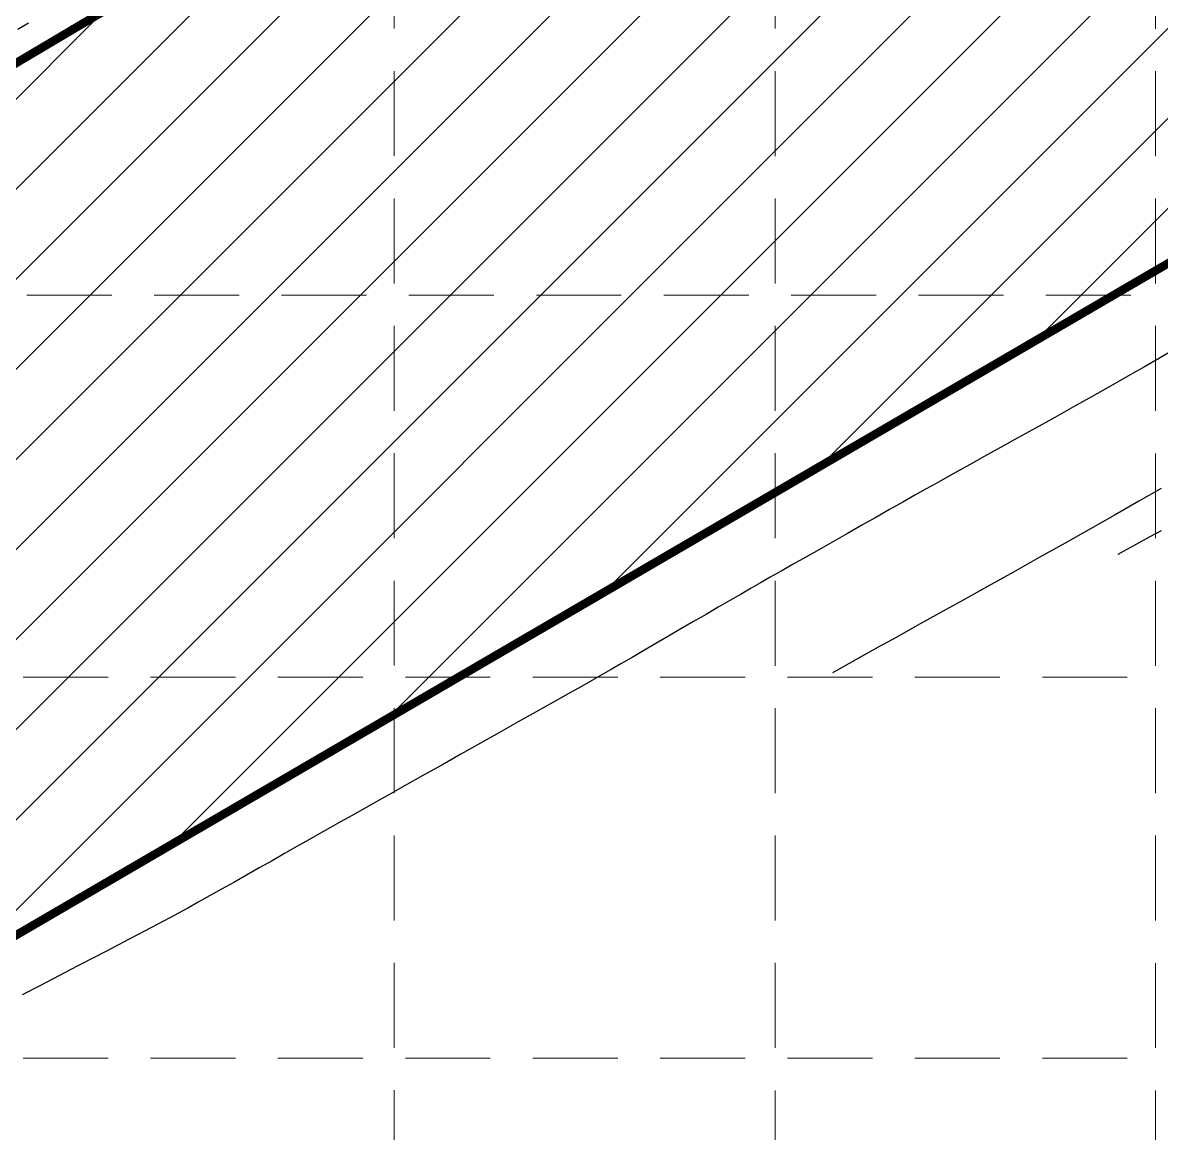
# Model space of a CAD drawing. Extents: x 2138193 to 2139991, y 332071 to 334944.
# Drawn here: x 2138689.2 to 2138823.2, y 332601.8 to 332732.5 of the extents above; entities that cross this region are included whole.
import ezdxf

# ---------------------------------------------------------------- set-up
doc = ezdxf.new("R2010")
doc.units = 0
doc.header["$LTSCALE"] = 100
doc.header["$MEASUREMENT"] = 0
doc.linetypes.add('DASHED', pattern=[0.75, 0.5, -0.25])
doc.linetypes.add('HIDDEN', pattern=[0.375, 0.25, -0.125])
doc.layers.add('CONTOURS', color=35, linetype='Continuous')
doc.layers.add('GRID', color=254, linetype='DASHED')

msp = doc.modelspace()

# ---------------------------------------------------------------- hatches: boundary and pattern name
at = {"layer": 'CONTOURS', "ltscale": 10}
h = msp.add_hatch(dxfattribs=at)
h.set_pattern_fill('ANSI31', color=5, scale=60, style=0)
h.set_pattern_definition([(45, (0, 0), (-5.303300858899106, 5.303300858899107), [])])
h.paths.add_polyline_path([(2138483.546160111, 332606.2740493599), (2138656.140052903, 332606.2740493599), (2138921.264482902, 332760.8706732228), (2139372.471049562, 332785.9219287917), (2139377.748317752, 332780.6479753673), (2139409.411939294, 332807.0177192923), (2139404.134671104, 332828.1135155923), (2139401.496037009, 332952.0512992817), (2139392.260811476, 332977.1025548506), (2139347.404019459, 332973.1470955816), (2139339.488117175, 332969.1916305132), (2139182.489332715, 332936.2294564062), (2139043.960999322, 332917.7706368185), (2138914.667891463, 332903.2672764998), (2138844.744069344, 332879.534509287), (2138820.996350087, 332862.3941780554), (2138795.929319984, 332796.4698240421), (2138748.301847437, 332763.2789477164)])

# ---------------------------------------------------------------- linework, layer by layer
at = {"layer": 'CONTOURS', "color": 5, "ltscale": 10, "const_width": 1}
msp.add_lwpolyline([(2138656.140052903, 332606.2740493598), (2138921.264482902, 332760.8706732228), (2139372.471049562, 332785.9219287917), (2139377.748317752, 332780.6479753673), (2139409.411939294, 332807.0177192923), (2139404.134671104, 332828.1135155923), (2139401.496037009, 332952.0512992817), (2139392.260811476, 332977.1025548506), (2139347.404019459, 332973.1470955816), (2139339.488117175, 332969.1916305132), (2139182.489332715, 332936.2294564062), (2139043.960999322, 332917.7706368185), (2138914.667891463, 332903.2672764998), (2138844.744069344, 332879.534509287), (2138820.996350087, 332862.3941780554), (2138795.929319984, 332796.4698240421), (2138748.301847437, 332763.2789477164), (2138483.546160112, 332606.27404936)], dxfattribs=at)
at = {"layer": 'CONTOURS'}
for points, elevation in [([(2138688.596416282, 332731.7335494795), (2138689.86926118, 332732.5016668857)], 544), ([(2138824.621223878, 332693.975334226), (2138823.035524682, 332693.034434818)], 545), ([(2138819.315806883, 332690.884308443), (2138817.253579802, 332689.7122617906)], 545), ([(2138815.104301617, 332688.5003463712), (2138812.903868088, 332687.2671523422)], 545), ([(2138810.688174977, 332686.0312698609), (2138808.493118046, 332684.8112890846)], 545), ([(2138808.493118046, 332684.8112890846), (2138806.354593057, 332683.6258001705)], 545), ([(2138806.354593057, 332683.6258001705), (2138804.308495771, 332682.493393276)], 545), ([(2138802.390721951, 332681.4326585583), (2138800.637167356, 332680.4621861748)], 545), ([(2138797.766298893, 332678.8663890394), (2138796.720776548, 332678.2782446021)], 545), ([(2138795.548760541, 332677.6142667473), (2138794.229385435, 332676.8676690647)], 545), ([(2138823.229103757, 332677.6722552239), (2138820.605001495, 332676.1690887648)], 548), ([(2138820.605001495, 332676.1690887648), (2138817.81596737, 332674.5820862336)], 548), ([(2138821.890357674, 332671.966347475), (2138820.674056281, 332671.3051431053)], 549), ([(2138818.746323142, 332670.2531256981), (2138818.103630202, 332669.8948846319)], 549), ([(2138819.614588303, 332670.7286405178), (2138818.746323142, 332670.2531256981)], 549), ([(2138779.876376009, 332668.7469558086), (2138778.467585248, 332667.9463458935)], 545), ([(2138808.871192205, 332669.5396045619), (2138805.834349016, 332667.8388000971)], 548), ([(2138777.188270456, 332667.2175533596), (2138776.063598458, 332666.5746179532)], 545), ([(2138778.467585248, 332667.9463458935), (2138777.188270456, 332667.2175533596)], 545), ([(2138805.834349016, 332667.8388000971), (2138802.838533157, 332666.1649307378)], 548), ([(2138774.963213766, 332665.9421984134), (2138773.752261799, 332665.2430224746)], 545), ([(2138802.838533157, 332666.1649307378), (2138799.924936469, 332664.5401507194)], 548), ([(2138773.752261799, 332665.2430224746), (2138772.449160737, 332664.4882333758)], 545), ([(2138766.683629173, 332661.135810161), (2138765.196055359, 332660.2701038476)], 545), ([(2138794.509167956, 332661.5264756476), (2138792.08937981, 332660.1818890654)], 548), ([(2138765.196055359, 332660.2701038476), (2138763.726841538, 332659.4156438085)], 545), ([(2138760.917166602, 332657.7850355089), (2138759.613541849, 332657.0311737266)], 545), ([(2138789.916578188, 332658.9750087661), (2138788.03195493, 332657.9279889855)], 548), ([(2138759.613541849, 332657.0311737266), (2138758.401949815, 332656.3331311746)], 545), ([(2138786.476701874, 332657.062983959), (2138785.29201086, 332656.4021479222)], 548), ([(2138757.30080868, 332655.702051092), (2138756.28294789, 332655.1228232922)], 545), ([(2138753.396367122, 332653.4898038739), (2138751.606705414, 332652.4802223778)], 545), ([(2138745.326584621, 332648.9444514757), (2138743.061262919, 332647.6705359078)], 545), ([(2138738.50987217, 332645.1123472385), (2138736.302861394, 332643.8722842594)], 545), ([(2138736.302861394, 332643.8722842594), (2138734.194345865, 332642.687715599)], 545), ([(2138728.85506211, 332639.688026142), (2138727.535818922, 332638.9464853683)], 545), ([(2138726.512716657, 332638.3709642193), (2138725.403223027, 332637.7451100543)], 545), ([(2138721.469666154, 332635.5160316405), (2138720.019448037, 332634.6931284212)], 545), ([(2138722.862899925, 332636.3064552975), (2138721.469666154, 332635.5160316405)], 545), ([(2138718.531043424, 332633.8489341069), (2138717.023250167, 332632.9946371651)], 545), ([(2138717.023250167, 332632.9946371651), (2138715.514866116, 332632.1414260633)], 545), ([(2138711.174147706, 332629.7001924716), (2138709.851378987, 332628.9632094037)], 545), ([(2138701.723360986, 332624.6151781076), (2138699.787808969, 332623.6049129382)], 545), ([(2138693.429974655, 332620.2951742672), (2138691.257233441, 332619.1639241452)], 545), ([(2138695.602036911, 332621.4254178712), (2138693.429974655, 332620.2951742672)], 545), ([(2138691.257233441, 332619.1639241452), (2138689.122892161, 332618.0511606521)], 545)]:
    msp.add_lwpolyline(points, dxfattribs=dict(at, elevation=elevation))
at = {"layer": 'CONTOURS', "extrusion": (-0.503128434704249, 0.864211651270713, 0), "elevation": -788585.4893177454}
msp.add_lwpolyline([(-2015783.112958821, 545), (-2015781.052771848, 545)], dxfattribs=at)
at = {"layer": 'CONTOURS', "extrusion": (0.4979674850802832, -0.8671957009826664, 0), "elevation": 776554.3711050824}
msp.add_lwpolyline([(2020446.395080572, 545), (2020444.158814628, 545)], dxfattribs=at)
at = {"layer": 'CONTOURS', "extrusion": (-0.4911680956501787, 0.8710648091935393, 0), "elevation": -760724.4966525666}
msp.add_lwpolyline([(-2026455.01530337, 545), (-2026452.547888588, 545)], dxfattribs=at)
at = {"layer": 'CONTOURS', "extrusion": (-0.4871306909802787, 0.873329084540917, 0), "elevation": -751335.9412782236}
msp.add_lwpolyline([(-2029949.693667678, 545), (-2029947.156602155, 545)], dxfattribs=at)
at = {"layer": 'CONTOURS', "extrusion": (-0.4840049815100629, 0.8750652420668096, 0), "elevation": -744073.0531745615}
msp.add_lwpolyline([(-2032613.294010921, 545), (-2032611.102432821, 545)], dxfattribs=at)
at = {"layer": 'CONTOURS', "extrusion": (0.486793822821321, -0.8735168997008612, 0), "elevation": 750552.9289341897}
msp.add_lwpolyline([(2030223.519235237, 545), (2030222.01104592, 545)], dxfattribs=at)
at = {"layer": 'CONTOURS', "extrusion": (-0.4850396684687812, 0.8744921497713374, 0), "elevation": -746476.6994083624}
msp.add_lwpolyline([(-2031727.58821361, 545), (-2031725.811823042, 545)], dxfattribs=at)
at = {"layer": 'CONTOURS', "extrusion": (0.4929201039880773, -0.8700745778865069, 0), "elevation": 764800.9894988525}
msp.add_lwpolyline([(2024896.465521604, 545), (2024895.118492238, 545)], dxfattribs=at)
at = {"layer": 'CONTOURS', "extrusion": (0.4922306019864005, -0.8704648381572375, 0), "elevation": 763196.4552812232}
msp.add_lwpolyline([(2025498.90757332, 545), (2025497.25148416, 545)], dxfattribs=at)
at = {"layer": 'CONTOURS', "extrusion": (0.492090991697144, -0.8705437702324458, 0), "elevation": 762871.5989902609}
msp.add_lwpolyline([(2025619.625837427, 545), (2025617.858444579, 545)], dxfattribs=at)
at = {"layer": 'CONTOURS', "extrusion": (0.4920705301296507, -0.8705553361951923, 0), "elevation": 762823.9882000227}
msp.add_lwpolyline([(2025633.938689879, 545), (2025632.035142576, 545)], dxfattribs=at)
at = {"layer": 'CONTOURS', "extrusion": (0.4920423090655535, -0.8705712871956197, 0), "elevation": 762758.3227930727}
msp.add_lwpolyline([(2025660.515981258, 545), (2025658.666102352, 545)], dxfattribs=at)
at = {"layer": 'CONTOURS', "extrusion": (0.4925856124440476, -0.8702639912194015, 0), "elevation": 764036.1742009154}
msp.add_lwpolyline([(2025206.841776442, 548), (2025203.494775786, 548)], dxfattribs=at)
at = {"layer": 'CONTOURS', "extrusion": (-0.4921704958005025, 0.8704988242746153, 0), "elevation": -763056.5935845511}
msp.add_lwpolyline([(-2025544.424039223, 545), (-2025542.495641167, 545)], dxfattribs=at)
at = {"layer": 'CONTOURS', "extrusion": (0.4909996833599673, -0.8711597505282322, 0), "elevation": 760346.170563586}
msp.add_lwpolyline([(2026591.762454619, 548), (2026588.324138819, 548)], dxfattribs=at)
at = {"layer": 'CONTOURS', "extrusion": (0.4785409702530085, -0.8780652252477087, 0), "elevation": 731406.2175456411}
msp.add_lwpolyline([(2037223.815150026, 549), (2037222.290473537, 549)], dxfattribs=at)
at = {"layer": 'CONTOURS', "extrusion": (0.492599112279983, -0.8702563499228102, 0), "elevation": 764053.9765971272}
msp.add_lwpolyline([(2025164.55925481, 545), (2025162.667607915, 545)], dxfattribs=at)
at = {"layer": 'CONTOURS', "extrusion": (0.4923439029637993, -0.8704007589693227, 0), "elevation": 763460.0980694173}
msp.add_lwpolyline([(2025390.442684309, 545), (2025388.51825309, 545)], dxfattribs=at)
at = {"layer": 'CONTOURS', "extrusion": (0.4897057444334983, -0.8718877702255223, 0), "elevation": 757336.4873603762}
msp.add_lwpolyline([(2027714.965062679, 548), (2027711.482184739, 548)], dxfattribs=at)
at = {"layer": 'CONTOURS', "extrusion": (-0.4779643340116268, 0.8783792435006772, 0), "elevation": -730068.4296996256}
msp.add_lwpolyline([(-2037700.704468667, 549), (-2037699.498306311, 549)], dxfattribs=at)
at = {"layer": 'CONTOURS', "extrusion": (0.4929525316217757, -0.8700562059819367, 0), "elevation": 764876.4458571407}
msp.add_lwpolyline([(2024852.175345064, 545), (2024850.345299815, 545)], dxfattribs=at)
at = {"layer": 'CONTOURS', "extrusion": (-0.4934320835054667, 0.8697843289962485, 0), "elevation": -765992.5477107979}
msp.add_lwpolyline([(-2024428.392198488, 545), (-2024426.652571944, 545)], dxfattribs=at)
at = {"layer": 'CONTOURS', "extrusion": (0.4982924903532424, -0.8670089930661411, 0), "elevation": 777311.1391521061}
msp.add_lwpolyline([(2020103.337218126, 545), (2020102.068044795, 545)], dxfattribs=at)
at = {"layer": 'CONTOURS', "extrusion": (0.5020454127866726, -0.8648412591336397, 0), "elevation": 786058.9222228648}
msp.add_lwpolyline([(2016711.338247102, 545), (2016709.746241679, 545)], dxfattribs=at)
at = {"layer": 'CONTOURS', "extrusion": (0.4864642376631636, -0.8737004895699654, 0), "elevation": 749800.5034060001}
msp.add_lwpolyline([(2030499.943431185, 548), (2030496.749904669, 548)], dxfattribs=at)
at = {"layer": 'CONTOURS', "extrusion": (-0.5025949355753551, 0.8645220244354709, 0), "elevation": -787340.4234592256}
msp.add_lwpolyline([(-2016209.782582011, 545), (-2016208.126008013, 545)], dxfattribs=at)
at = {"layer": 'CONTOURS', "extrusion": (-0.5030436341695957, 0.8642610150420104, 0), "elevation": -788386.9142733554}
msp.add_lwpolyline([(-2015797.452777958, 545), (-2015795.731636312, 545)], dxfattribs=at)
at = {"layer": 'CONTOURS', "extrusion": (0.5029179279886472, -0.8643341701608274, 0), "elevation": 788093.7219663723}
msp.add_lwpolyline([(2015913.796567424, 545), (2015912.09694787, 545)], dxfattribs=at)
at = {"layer": 'CONTOURS', "extrusion": (0.4860197119678252, -0.8739478471732236, 0), "elevation": 748767.4664034257}
msp.add_lwpolyline([(2030877.920392339, 548), (2030874.916113718, 548)], dxfattribs=at)
at = {"layer": 'CONTOURS', "extrusion": (-0.5022861588033498, 0.8647014598545419, 0), "elevation": -786620.3346016129}
msp.add_lwpolyline([(-2016482.336957314, 545), (-2016480.680390612, 545)], dxfattribs=at)
at = {"layer": 'CONTOURS', "extrusion": (0.4855716904765168, -0.8741968504906535, 0), "elevation": 747726.407126887}
msp.add_lwpolyline([(2031255.675264253, 548), (2031253.189781011, 548)], dxfattribs=at)
at = {"layer": 'CONTOURS', "extrusion": (-0.5015954011390239, 0.8651023370423766, 0), "elevation": -785009.612917089}
msp.add_lwpolyline([(-2017108.274938433, 545), (-2017106.682942629, 545)], dxfattribs=at)
at = {"layer": 'CONTOURS', "extrusion": (-0.4860617673309315, 0.87392445802777, 0), "elevation": -748865.1913318428}
msp.add_lwpolyline([(-2030831.472057465, 548), (-2030829.692437909, 548)], dxfattribs=at)
at = {"layer": 'CONTOURS', "extrusion": (0.4929183134169948, -0.870075592289627, 0), "elevation": 764797.0367820205}
msp.add_lwpolyline([(2024851.441740627, 545), (2024849.930772029, 545)], dxfattribs=at)
at = {"layer": 'CONTOURS', "extrusion": (-0.4972412916038942, 0.867612297010647, 0), "elevation": -774862.2649111291}
msp.add_lwpolyline([(-2021023.55461286, 545), (-2021022.285450195, 545)], dxfattribs=at)
at = {"layer": 'CONTOURS', "extrusion": (0.4900347714827844, -0.8717028867325238, 0), "elevation": 758101.6157788828}
msp.add_lwpolyline([(2027398.517155773, 548), (2027397.630457854, 548)], dxfattribs=at)
at = {"layer": 'CONTOURS', "extrusion": (0.4919550911318551, -0.8706205765483884, 0), "elevation": 762555.64893447}
msp.add_lwpolyline([(2025695.098452918, 545), (2025693.292931762, 545)], dxfattribs=at)
at = {"layer": 'CONTOURS', "extrusion": (0.4908985842667373, -0.8712167238781136, 0), "elevation": 760097.7318206285}
msp.add_lwpolyline([(2026614.799576926, 545), (2026612.540815867, 545)], dxfattribs=at)
at = {"layer": 'CONTOURS', "extrusion": (-0.4905830737932986, 0.8713944271726317, 0), "elevation": -759363.8206648892}
msp.add_lwpolyline([(-2026887.648681158, 545), (-2026885.231234007, 545)], dxfattribs=at)
at = {"layer": 'CONTOURS', "extrusion": (0.4903462298272916, -0.8715277246847405, 0), "elevation": 758812.9297749331}
msp.add_lwpolyline([(2027091.534769876, 545), (2027089.003926226, 545)], dxfattribs=at)
at = {"layer": 'CONTOURS', "extrusion": (-0.4900268575168061, 0.8717073355847157, 0), "elevation": -758070.1267752235}
msp.add_lwpolyline([(-2027364.308086793, 545), (-2027361.686319408, 545)], dxfattribs=at)
at = {"layer": 'CONTOURS', "extrusion": (-0.4899222619855286, 0.8717661252944986, 0), "elevation": -757826.8678630271}
msp.add_lwpolyline([(-2027452.628943472, 545), (-2027450.029648981, 545)], dxfattribs=at)
at = {"layer": 'CONTOURS', "extrusion": (0.4897798654498161, -0.8718461351637455, 0), "elevation": 757495.7042643125}
msp.add_lwpolyline([(2027568.832315201, 545), (2027566.572178845, 545)], dxfattribs=at)
at = {"layer": 'CONTOURS', "extrusion": (0.4898564450654493, -0.8718031103568286, 0), "elevation": 757673.7992503083}
msp.add_lwpolyline([(2027497.970698487, 545), (2027496.163117213, 545)], dxfattribs=at)
at = {"layer": 'CONTOURS', "extrusion": (0.4897947908145859, -0.8718377503245062, 0), "elevation": 757530.4147690777}
msp.add_lwpolyline([(2027553.604049901, 545), (2027551.54754612, 545)], dxfattribs=at)
at = {"layer": 'CONTOURS', "extrusion": (0.4924406554372017, -0.8703460236438029, 0), "elevation": 763685.4005929646}
msp.add_lwpolyline([(2025235.499586298, 545), (2025234.094545666, 545)], dxfattribs=at)
at = {"layer": 'CONTOURS', "extrusion": (0.4902781456303337, -0.8715660272849565, 0), "elevation": 758654.5651613283}
msp.add_lwpolyline([(2027127.867685916, 545), (2027126.693819297, 545)], dxfattribs=at)
at = {"layer": 'CONTOURS', "extrusion": (0.4931124034494693, -0.8699656071157571, 0), "elevation": 765248.6249427861}
msp.add_lwpolyline([(2024643.936797831, 545), (2024642.422425809, 545)], dxfattribs=at)
at = {"layer": 'CONTOURS', "extrusion": (0.4933509536535853, -0.8698303492803054, 0), "elevation": 765803.809886062}
msp.add_lwpolyline([(2024429.224602442, 545), (2024427.513458868, 545)], dxfattribs=at)
at = {"layer": 'CONTOURS', "extrusion": (0.4902907266168057, -0.8715589500392757, 0), "elevation": 758683.8661857569}
msp.add_lwpolyline([(2027101.391804701, 545), (2027099.724479632, 545)], dxfattribs=at)
at = {"layer": 'CONTOURS', "extrusion": (-0.491464882837496, 0.8708973928870876, 0), "elevation": -761415.1051780034}
msp.add_lwpolyline([(-2026078.782438011, 545), (-2026077.071355849, 545)], dxfattribs=at)
at = {"layer": 'CONTOURS', "extrusion": (0.4887440249841701, -0.8724272336660938, 0), "elevation": 755087.0983574704}
msp.add_lwpolyline([(2028442.253476806, 545), (2028440.651773793, 545)], dxfattribs=at)
at = {"layer": 'CONTOURS', "extrusion": (-0.4802859402026307, 0.8771119744044515, 0), "elevation": -735439.4310728046}
msp.add_lwpolyline([(-2035643.629886778, 545), (-2035642.35619085, 545)], dxfattribs=at)
at = {"layer": 'CONTOURS', "extrusion": (-0.4839947418494369, 0.8750709056197087, 0), "elevation": -744050.3943380225}
msp.add_lwpolyline([(-2032513.435684183, 545), (-2032512.030803444, 545)], dxfattribs=at)
at = {"layer": 'CONTOURS', "extrusion": (-0.4686839328416919, 0.8833659327232655, 0), "elevation": -708545.8983670375}
msp.add_lwpolyline([(-2045157.376535042, 545), (-2045155.851310122, 545)], dxfattribs=at)
at = {"layer": 'CONTOURS', "extrusion": (-0.4738240246014599, 0.8806195510607718, 0), "elevation": -720452.566625115}
msp.add_lwpolyline([(-2040994.624769554, 545), (-2040993.406195065, 545)], dxfattribs=at)
at = {"layer": 'CONTOURS', "extrusion": (0.4657146703668069, -0.8849349387413384, 0), "elevation": 701673.6288242184}
msp.add_lwpolyline([(2047523.837432287, 545), (2047522.049183246, 545)], dxfattribs=at)
at = {"layer": 'CONTOURS', "extrusion": (0.4638743776864402, -0.8859009886697373, 0), "elevation": 697416.4555388179}
msp.add_lwpolyline([(2048976.015189679, 545), (2048974.007564104, 545)], dxfattribs=at)
at = {"layer": 'CONTOURS', "extrusion": (-0.4620148394736759, 0.8868721937833621, 0), "elevation": -693116.4129536778}
msp.add_lwpolyline([(-2050430.414087158, 545), (-2050428.098682897, 545)], dxfattribs=at)
at = {"layer": 'CONTOURS', "extrusion": (0.4616623731737418, -0.8870557215843821, 0), "elevation": 692301.5485941293}
msp.add_lwpolyline([(2050703.370940885, 545), (2050700.967141043, 545)], dxfattribs=at)
at = {"layer": 'GRID', "color": 252, "linetype": 'HIDDEN', "lineweight": 0, "ltscale": 0.4}
for p, q in [((2138822.562996021, 332296.8050472017), (2138822.562996021, 334897.5322012084)), ((2138732.891620872, 332296.8191454171), (2138732.981117565, 334895.7330547087)), ((2138777.743069245, 332296.8120938315), (2138778.016283637, 334895.673641648)), ((2138239.658925912, 332700.4322409612), (2139943.532361615, 332700.4322409612)), ((2138239.233226605, 332655.4435516577), (2139943.106662308, 332655.4435516577)), ((2138239.233226605, 332610.6047769588), (2139943.106662308, 332610.6047769588))]:
    msp.add_line(p, q, dxfattribs=at)

doc.saveas('drawing.dxf')
